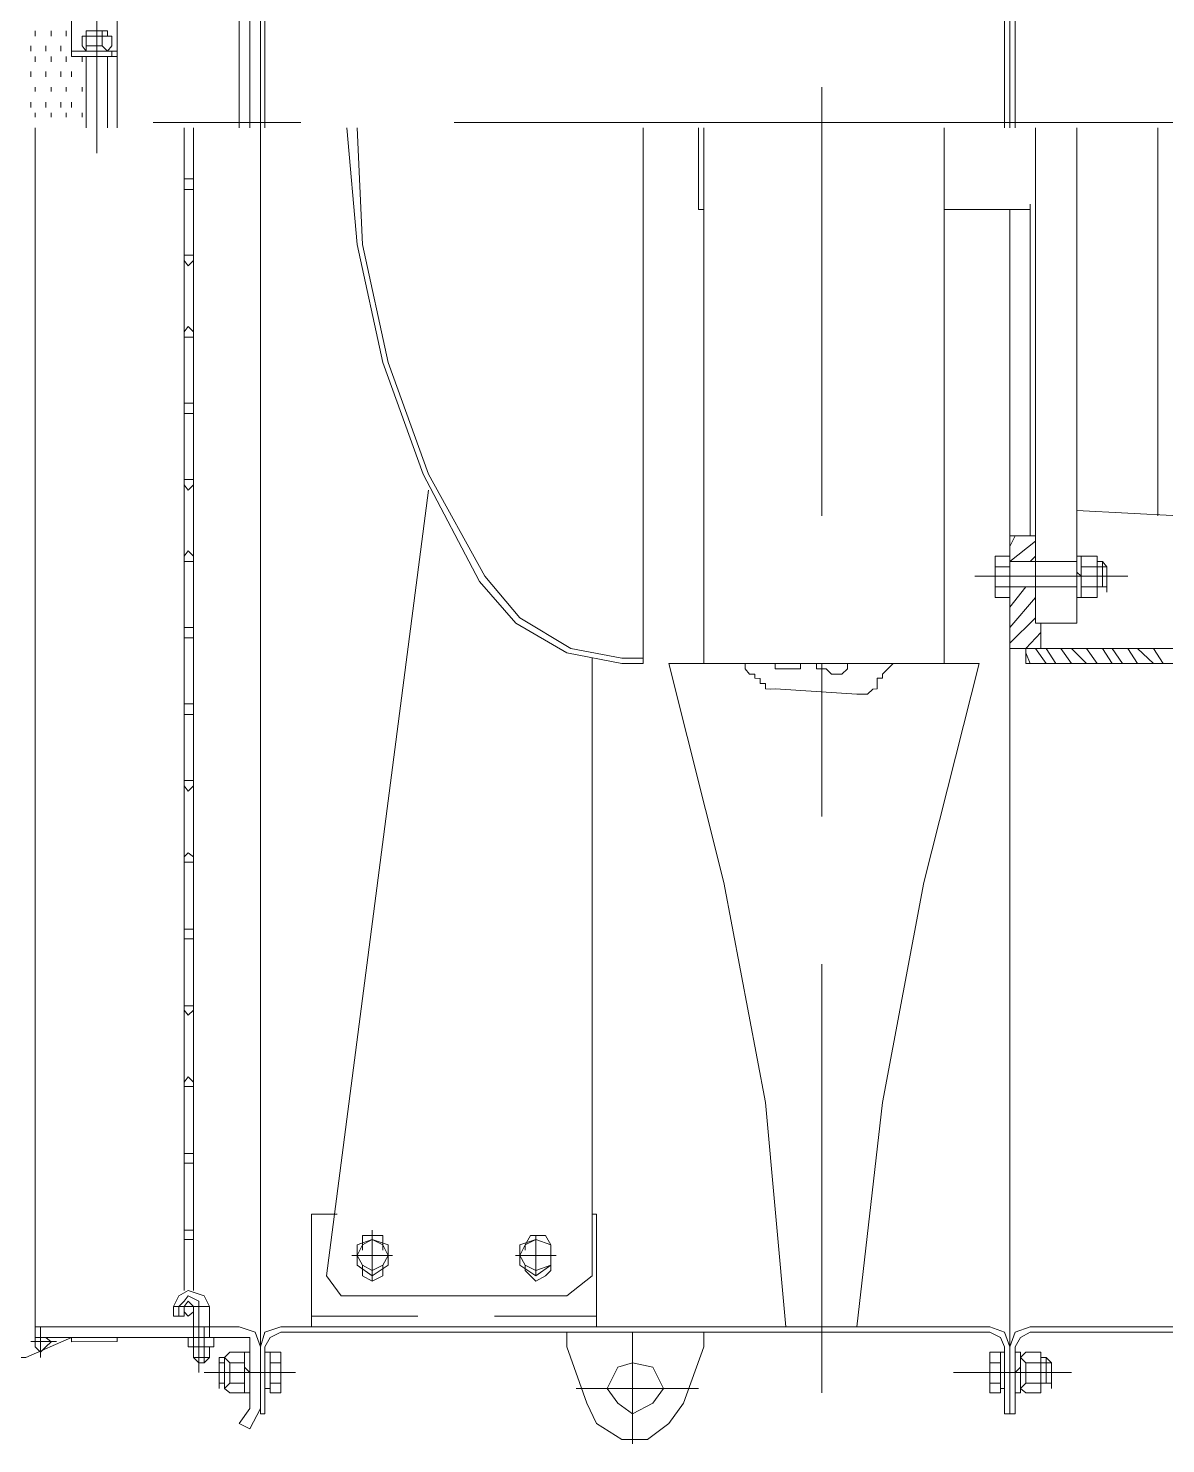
# Model space of a CAD drawing. Header units: centimetres. Extents: x -9345 to 11316, y -7197 to -3465.
# Drawn here: x 6635.6 to 6711.4, y -6405.8 to -6311.5 of the extents above; entities that cross this region are included whole.
import ezdxf

# ---------------------------------------------------------------- set-up
doc = ezdxf.new("R2010")
doc.units = ezdxf.units.CM
doc.layers.add('EXF', color=22, linetype='Continuous', lineweight=9)
doc.layers.add('exf çizimi_dwg', color=8, linetype='Continuous', lineweight=9)

# ---------------------------------------------------------------- blocks, each defined once
blk = doc.blocks.new('exf çizimi_dwg-1497134-_123_30 TEKNİK KAT _ TECHNICAL LEVEL')
at = {"layer": 'EXF', "color": 8}
for p, q in [((0.01801, 1.45684), (0.01179, 0.95386)), ((-0.24163, 1.37221), (-0.24433, 1.44024)), ((-0.33323, 1.41371), (-0.34301, 1.42447)), ((-0.33309, 1.42435), (-0.34294, 1.43082)), ((-0.2445, 1.42607), (0.01406, 1.42287)), ((-0.33331, 1.40732), (-0.34315, 1.41383)), ((-0.28515, 1.40673), (-0.28641, 1.30471)), ((-0.33352, 1.39033), (-0.34336, 1.39684)), ((-0.33344, 1.39672), (-0.34327, 1.40391)), ((-0.33365, 1.37969), (-0.34348, 1.38692)), ((-0.33377, 1.36977), (-0.34357, 1.37981)), ((-0.29247, 1.38629), (-0.29261, 1.37565)), ((-0.81716, 1.2971), (-0.81619, 1.37573)), ((-0.33386, 1.3627), (-0.34369, 1.36989)), ((-0.29617, 1.37288), (-0.27212, 1.37258)), ((-0.33398, 1.35278), (-0.34382, 1.35929)), ((-0.82355, 1.3553), (-0.82368, 1.34538)), ((-0.33407, 1.34571), (-0.3439, 1.3529)), ((-0.32342, 1.34912), (-0.33415, 1.33933)), ((-0.337, 1.33936), (-0.34403, 1.34226)), ((-0.31354, 1.34546), (-0.33074, 1.32864)), ((-0.30009, 1.34529), (-0.32014, 1.32851)), ((-0.26254, 1.34483), (-0.2762, 1.32797)), ((-0.27246, 1.34495), (-0.27604, 1.34142)), ((-0.25905, 1.34121), (-0.259, 1.34478)), ((-0.29306, 1.33882), (-0.30665, 1.32834)), ((-0.25917, 1.33133), (-0.26628, 1.32784)), ((-0.04153, 1.33852), (-0.038, 1.33848)), ((-0.82751, 1.32133), (-0.80695, 1.32107)), ((-0.81052, 1.32112), (-0.81043, 1.32822)), ((-0.43629, 1.32995), (-0.0417, 1.32507)), ((-0.27633, 1.31805), (-0.29685, 1.3183)), ((-0.83174, 1.20943), (-0.54623, 1.2059)), ((-0.44776, 1.20468), (-0.34575, 1.20342)), ((-0.24727, 1.2022), (0.0382, 1.19868)), ((-0.86728, 1.08378), (-0.7929, 1.08286)), ((-0.78344, 0.9906), (-0.78259, 1.05864)), ((-0.74252, 1.03123), (-0.74286, 1.00428)), ((-0.78494, 0.86879), (-0.78407, 0.9396)), ((-0.74387, 0.92211), (-0.74421, 0.8952)), ((-0.76103, 0.90887), (-0.72705, 0.90845)), ((-0.82258, 0.85861), (-0.82334, 0.79769)), ((0.01053, 0.85185), (0.00931, 0.75337)), ((-0.83335, 0.84882), (-0.81279, 0.84857)), ((-0.81636, 0.84861), (-0.81645, 0.84155)), ((-0.83024, 0.81476), (-0.83011, 0.82468)), ((-0.81678, 0.8146), (-0.81666, 0.82452)), ((-0.80639, 0.79394), (-0.81704, 0.79408)), ((-0.78599, 0.78377), (-0.78608, 0.7767)), ((-0.76896, 0.78356), (0.00603, 0.77398)), ((-0.76889, 0.78995), (0.00611, 0.78036)), ((0.02247, 0.72915), (0.01894, 0.72919)), ((0.04303, 0.72889), (0.03946, 0.72894)), ((0.01532, 0.72285), (0.01247, 0.72289)), ((0.03231, 0.72264), (0.02946, 0.72268)), ((0.06629, 0.71869), (0.0599, 0.71876)), ((0.07684, 0.71502), (-0.01171, 0.71611)), ((0.0527, 0.70821), (0.00523, 0.7088)), ((0.05628, 0.7117), (0.05632, 0.71527)), ((0.06969, 0.708), (0.06615, 0.70804)), ((-0.80403, 0.69896), (-0.80424, 0.68197)), ((0.01511, 0.70586), (0.01226, 0.7059)), ((0.02209, 0.69867), (0.01856, 0.69871)), ((0.0321, 0.70565), (0.02925, 0.70569)), ((0.04266, 0.69841), (0.03908, 0.69846)), ((0.05266, 0.7054), (0.04909, 0.70544)), ((0.01498, 0.69522), (0.01213, 0.69525)), ((0.02201, 0.6916), (0.01847, 0.69164)), ((0.03197, 0.69501), (0.02912, 0.69504)), ((0.04257, 0.69134), (0.039, 0.69139)), ((0.05253, 0.69475), (0.04896, 0.6948)), ((0.05956, 0.69113), (0.05602, 0.69118)), ((0.06952, 0.69454), (0.06599, 0.69459)), ((-0.81477, 0.68849), (-0.79424, 0.68823)), ((0.01486, 0.6853), (0.01201, 0.68533)), ((0.02188, 0.68168), (0.01835, 0.68172)), ((0.03185, 0.68509), (0.029, 0.68512)), ((0.04245, 0.68142), (0.03887, 0.68147)), ((0.05241, 0.68483), (0.04884, 0.68488)), ((0.05944, 0.68121), (0.0559, 0.68126)), ((0.0694, 0.68462), (0.06586, 0.68467)), ((0.01473, 0.67466), (0.01188, 0.67469)), ((0.02176, 0.67176), (0.01823, 0.6718)), ((0.03172, 0.67445), (0.02886, 0.67448)), ((0.04232, 0.6715), (0.03875, 0.67155)), ((0.05228, 0.67419), (0.0487, 0.67424)), ((0.05931, 0.67129), (0.05578, 0.67134)), ((0.06927, 0.67398), (0.06573, 0.67403))]:
    blk.add_line(p, q, dxfattribs=at)
at = {"layer": 'EXF', "color": 8, "flags": 128}
for points in [[(-0.79429, 0.68466), (-0.79261, 0.82069), (-0.79601, 0.83137), (-0.80588, 0.83503), (-0.79593, 0.83772), (-0.79226, 0.84832), (-0.78642, 1.32082), (-0.78983, 1.33078), (-0.79971, 1.33444), (-0.78975, 1.33789), (-0.78609, 1.34773), (-0.7691, 2.72206), (-0.77251, 2.73202), (-0.78239, 2.73568), (-0.77242, 2.73909), (-0.76877, 2.74896), (-0.76708, 2.88499)], [(-0.79975, 1.3309), (-0.84437, 1.33146), (-0.84433, 1.33499), (-0.84429, 1.33856), (-0.79967, 1.33801), (-0.79324, 1.34147), (-0.78962, 1.34777), (-0.77263, 2.7221), (-0.77609, 2.72853), (-0.78247, 2.72861), (-0.82709, 2.72916), (-0.82701, 2.73623), (0.03016, 2.72563), (-0.81994, 2.73614)], [(-0.32108, 2.39626), (-0.33091, 2.40349), (-0.34407, 1.33945)], [(-0.32099, 2.40337), (-0.33428, 1.32868), (-0.33415, 1.33933), (-0.34407, 1.33945), (-0.34394, 1.34937)], [(-0.29243, 1.38982), (-0.2924, 1.39264), (-0.29247, 1.38629), (-0.29243, 1.38982), (-0.27544, 1.38961), (-0.27549, 1.38608), (-0.29601, 1.38633)], [(-0.27915, 1.37548), (-0.27902, 1.38612), (-0.27894, 1.39247), (-0.2924, 1.39264), (-0.29593, 1.39268)], [(-0.27544, 1.38961), (-0.27894, 1.39247), (-0.28248, 1.39251)], [(0.01339, 1.36905), (-0.31674, 1.37313), (-0.31708, 1.3455), (0.01305, 1.34142)], [(-0.27565, 1.37263), (-0.2762, 1.32797), (-0.27267, 1.32792), (-0.29673, 1.32822), (-0.3003, 1.32826)], [(-0.29331, 1.31826), (-0.29319, 1.32818), (-0.29264, 1.37284)], [(-0.28272, 1.37271), (-0.28554, 1.37556), (-0.28557, 1.37275)], [(-0.82709, 1.35534), (-0.80652, 1.35509), (-0.80648, 1.35862), (-0.81001, 1.3622), (-0.8101, 1.35513), (-0.81022, 1.34521)], [(-0.80648, 1.35862), (-0.82351, 1.35883), (-0.82347, 1.36237), (-0.827, 1.36241)], [(-0.82351, 1.35883), (-0.82355, 1.3553), (-0.82347, 1.36237), (-0.81001, 1.3622), (-0.81282, 1.36224)], [(-0.19451, 1.34399), (-0.31708, 1.3455), (-0.31703, 1.34904), (-0.33402, 1.34925)], [(-0.8273, 1.33835), (-0.8032, 1.33806), (-0.80316, 1.34159), (-0.83011, 1.34192), (-0.83015, 1.33839), (-0.8032, 1.33806)], [(-0.25922, 1.32776), (-0.259, 1.34478), (-0.25905, 1.34121), (-0.04153, 1.33852), (-0.04224, 1.28117)], [(0.0067, 0.82779), (0.86668, 0.81716), (0.86665, 0.81435), (0.00666, 0.82498), (-0.8505, 0.83558), (-0.85047, 0.83839), (-0.80585, 0.83784), (-0.79942, 0.84134), (-0.7958, 0.84836), (-0.78996, 1.32086), (-0.7934, 1.32801), (-0.79975, 1.3309)], [(-0.80332, 1.32814), (-0.80329, 1.33095), (-0.82739, 1.33125), (-0.82742, 1.32843)], [(-0.3442, 1.32881), (-0.08564, 1.32561), (-0.5893, 1.33184), (-0.20464, 1.32708)], [(-0.82389, 1.32839), (-0.82397, 1.32128), (-0.82751, 1.32133), (-0.83036, 1.32136), (-0.83027, 1.32847), (-0.80332, 1.32814), (-0.80341, 1.32103), (-0.80695, 1.32107), (-0.81052, 1.32112), (-0.82397, 1.32128)], [(-0.27974, 1.32801), (-0.27986, 1.31809), (-0.27633, 1.31805), (-0.27279, 1.318), (-0.27267, 1.32792), (-0.3003, 1.32826), (-0.30042, 1.31834), (-0.29685, 1.3183), (-0.29331, 1.31826), (-0.27986, 1.31809)], [(0.82278, 0.8177), (0.81572, 0.82137), (0.813, 0.82847), (0.81884, 1.30097), (0.82174, 1.30805), (0.82888, 1.31077), (0.87278, 1.31023), (0.87282, 1.31376), (0.87278, 1.31023), (0.0128, 1.32086)], [(0.01288, 1.32797), (0.87286, 1.31733), (0.87282, 1.31376), (0.01284, 1.32439)], [(0.01032, 1.12037), (-0.34672, 1.12479), (-0.34474, 1.28491), (0.0123, 1.2805)], [(-0.34516, 1.25089), (-0.34874, 1.2474), (-0.35236, 1.24391), (-0.35517, 1.24395), (-0.35521, 1.24037), (-0.35875, 1.24042), (-0.36232, 1.24046), (-0.36236, 1.23765), (-0.36593, 1.23416), (-0.36598, 1.23063), (-0.36602, 1.22705), (-0.36312, 1.176), (-0.36316, 1.17247), (-0.3632, 1.16966), (-0.36324, 1.16608), (-0.35967, 1.16604), (-0.35971, 1.1625), (-0.35618, 1.16246), (-0.35622, 1.15893), (-0.35341, 1.15889), (-0.35345, 1.15536), (-0.34991, 1.15246), (-0.34638, 1.15242)], [(-0.34588, 1.19282), (-0.34583, 1.19635), (-0.34579, 1.19989), (-0.34933, 1.19993), (-0.34928, 1.20347), (-0.34925, 1.20632), (-0.35278, 1.2099), (-0.35273, 1.21343), (-0.35269, 1.21696), (-0.34907, 1.22049), (-0.34554, 1.22045)], [(-0.34621, 1.16587), (-0.34617, 1.16945), (-0.34613, 1.17226), (-0.34967, 1.1723), (-0.34962, 1.17583), (-0.34958, 1.17941), (-0.34954, 1.18294), (-0.34949, 1.18648), (-0.34946, 1.18929), (-0.34592, 1.18925), (-0.34946, 1.18929)], [(-0.83091, 1.04578), (-0.83045, 1.08333), (-0.82991, 1.12723)], [(-0.05061, 1.12113), (-0.04422, 1.12105), (-0.04427, 1.11751), (-0.04073, 1.11747), (0.01027, 1.11684)], [(0.00982, 1.08001), (-0.34722, 1.08442), (-0.34739, 1.07025), (-0.34078, 1.03333), (-0.32136, 0.99907), (-0.29403, 0.97467), (-0.22296, 0.93623), (-0.14888, 0.90837), (-0.07049, 0.89041), (0.00737, 0.88237)], [(-0.34368, 1.08438), (-0.34386, 1.0702), (-0.33789, 1.03611), (-0.31779, 1.00188), (-0.29045, 0.97816), (-0.22292, 0.93977), (-0.14883, 0.91194), (-0.07045, 0.89394), (0.00746, 0.88944)], [(-0.7146, 1.05494), (-0.71456, 1.0578), (-0.78966, 1.05872)], [(-0.34411, 1.05036), (-0.75568, 1.05545), (-0.76935, 1.03863), (-0.7712, 0.88843), (-0.75787, 0.87838), (-0.23352, 0.9399)], [(-0.74895, 1.02773), (-0.75249, 1.02778), (-0.75607, 1.02429), (-0.75968, 1.01794), (-0.75619, 1.01437), (-0.7527, 1.01079), (-0.74916, 1.01074)], [(-0.72924, 1.01757), (-0.75615, 1.0179), (-0.74921, 1.00721), (-0.73575, 1.00704), (-0.73209, 1.0176), (-0.7355, 1.02757), (-0.74895, 1.02773), (-0.75615, 1.0179)], [(-0.73924, 1.01062), (-0.73571, 1.01058), (-0.72928, 1.01403), (-0.72924, 1.01757), (-0.72916, 1.02395), (-0.7355, 1.02757), (-0.73903, 1.02761)], [(-0.75034, 0.9158), (-0.75387, 0.91585), (-0.75741, 0.91589), (-0.76103, 0.90887), (-0.75757, 0.90244), (-0.75404, 0.90239), (-0.7505, 0.90235)], [(-0.74042, 0.91568), (-0.73688, 0.91564), (-0.7305, 0.91556), (-0.73059, 0.90849), (-0.73066, 0.9021), (-0.73705, 0.90218), (-0.74058, 0.90223)], [(-0.79201, 0.86888), (-0.71691, 0.86795), (-0.7167, 0.88494)], [(-0.8299, 0.84171), (-0.82982, 0.84878), (-0.83335, 0.84882), (-0.8362, 0.84886), (-0.83629, 0.84179), (-0.80934, 0.84146), (-0.80925, 0.84853), (-0.81279, 0.84857), (-0.81636, 0.84861), (-0.82982, 0.84878)], [(-0.80934, 0.84146), (-0.80938, 0.83788), (-0.83348, 0.83818), (-0.83344, 0.84176)], [(-0.80136, 0.68475), (0.00481, 0.67478), (-0.80136, 0.68475), (-0.79967, 0.82077), (-0.79959, 0.82788), (-0.80597, 0.82796), (-0.84706, 0.82847), (-0.85707, 0.82148), (-0.86051, 0.82863), (-0.84697, 0.83554), (-0.20728, 0.82763)], [(0.85673, 0.81447), (0.00666, 0.82498), (-0.84344, 0.83549)], [(-0.82998, 0.83533), (-0.81295, 0.83512), (-0.79596, 0.83491)], [(-0.8336, 0.8283), (-0.80951, 0.828), (-0.83645, 0.82834), (-0.8365, 0.82476), (-0.83365, 0.82473), (-0.83011, 0.82468), (-0.81666, 0.82452), (-0.81308, 0.82447), (-0.80955, 0.82443), (-0.8365, 0.82476), (-0.83662, 0.81484), (-0.83381, 0.81127), (-0.83024, 0.81476), (-0.81678, 0.8146), (-0.81325, 0.81102), (-0.80967, 0.81451), (-0.80955, 0.82443), (-0.80951, 0.828)], [(-0.83381, 0.81127), (-0.81325, 0.81102), (-0.81329, 0.80749), (-0.81687, 0.80753), (-0.83032, 0.8077), (-0.83386, 0.80774)], [(0.10859, 0.81665), (0.00658, 0.81791), (0.8772, 0.80715), (0.87358, 0.80009), (0.00649, 0.81081)], [(-0.83032, 0.8077), (-0.83028, 0.81123), (-0.83032, 0.8077), (-0.81329, 0.80749)], [(-0.81683, 0.81106), (-0.81687, 0.80753), (-0.81968, 0.80756)], [(-0.79988, 0.80378), (-0.80627, 0.80386), (-0.80631, 0.80101), (-0.80635, 0.79748), (-0.80644, 0.79041), (-0.80631, 0.80101), (-0.81337, 0.8011)], [(-0.79992, 0.80093), (-0.79285, 0.80085), (-0.79298, 0.79024), (-0.80005, 0.79033), (-0.80644, 0.79041), (-0.80648, 0.78684), (-0.80009, 0.78676), (-0.79988, 0.80378), (-0.80009, 0.78676)], [(-0.80274, 0.80382), (-0.79988, 0.80378), (-0.79992, 0.80093), (-0.79996, 0.7974), (-0.80005, 0.79033), (-0.8029, 0.79037)], [(-0.82338, 0.79415), (-0.77948, 0.79361), (-0.77595, 0.79357), (-0.77246, 0.78641), (-0.77607, 0.78365), (-0.77965, 0.78016), (-0.78604, 0.78024)], [(-0.8135, 0.7905), (-0.81337, 0.8011), (-0.81699, 0.79761), (-0.81704, 0.79408), (-0.8135, 0.7905), (-0.80644, 0.79041)], [(-0.79289, 0.79731), (-0.79996, 0.7974), (-0.80635, 0.79748), (-0.81699, 0.79761)], [(-0.79294, 0.79378), (-0.80001, 0.79386), (-0.79996, 0.7974), (-0.80001, 0.79386)], [(-0.79285, 0.80085), (-0.79992, 0.80093), (-0.7794, 0.80068), (-0.77969, 0.77662), (-0.77254, 0.78007), (-0.76893, 0.78637), (-0.77233, 0.79706), (-0.7794, 0.80068)], [(-0.80005, 0.79033), (-0.80009, 0.78676), (-0.80295, 0.78679)], [(-0.78314, 0.78373), (-0.77961, 0.78369), (-0.77604, 0.78646), (-0.77953, 0.79008), (-0.80005, 0.79033), (-0.79298, 0.79024)], [(-0.77969, 0.77662), (-0.78608, 0.7767), (-0.78599, 0.78377), (-0.77961, 0.78369)], [(-0.79879, 0.60679), (-0.81535, 0.64102), (-0.81489, 0.67857), (-0.80106, 0.70884), (-0.80391, 0.70888), (-0.80353, 0.73936), (-0.80068, 0.73933)], [(0.00548, 0.72936), (0.81803, 0.71931), (0.81766, 0.68883), (0.05258, 0.69829), (0.05295, 0.72877)], [(0.05965, 0.6982), (0.05611, 0.69825), (0.05649, 0.72873)], [(0.0493, 0.72243), (0.05287, 0.72239), (0.0054, 0.72297)], [(0.05644, 0.72515), (0.0562, 0.70535), (0.05644, 0.72515), (0.05291, 0.7252)], [(0.05977, 0.70812), (0.06615, 0.70804), (0.06633, 0.72222), (0.06986, 0.72218), (0.06982, 0.71864), (0.06969, 0.708), (0.06615, 0.70804), (0.06969, 0.708), (0.06986, 0.72218)]]:
    blk.add_lwpolyline(points, dxfattribs=at)
for points in [[(-0.29958, 1.38638), (-0.29971, 1.37574), (-0.29975, 1.37292), (-0.27212, 1.37258), (-0.27208, 1.37539), (-0.29971, 1.37574), (-0.29614, 1.37569), (-0.29261, 1.37565), (-0.27915, 1.37548), (-0.27562, 1.37544), (-0.27208, 1.37539), (-0.27195, 1.38604), (-0.27549, 1.38608), (-0.27902, 1.38612), (-0.29247, 1.38629), (-0.29601, 1.38633)], [(-0.80299, 1.35505), (-0.80311, 1.34513), (-0.80669, 1.34163), (-0.81022, 1.34521), (-0.82368, 1.34538), (-0.82725, 1.34189), (-0.83006, 1.34546), (-0.82994, 1.35538), (-0.82709, 1.35534), (-0.82355, 1.3553), (-0.8101, 1.35513), (-0.80652, 1.35509)], [(-0.81308, 1.34171), (-0.81665, 1.33822)], [(-0.08564, 1.32561), (-0.84433, 1.33499)], [(-0.34445, 1.30828), (-0.34701, 1.10141), (-0.4925, 1.14004), (-0.63879, 1.16949), (-0.7881, 1.18483), (-0.78752, 1.23226), (-0.63783, 1.24744), (-0.49085, 1.27326)], [(-0.79231, 1.1303), (-0.80223, 1.13042), (-0.83995, 1.11743), (-0.85353, 1.10767), (-0.86435, 1.09363), (-0.86456, 1.07664), (-0.85412, 1.05952), (-0.84075, 1.05297), (-0.80336, 1.03905), (-0.79344, 1.03893)], [(-0.8302, 1.10385), (-0.8402, 1.09691), (-0.84744, 1.08354), (-0.84049, 1.07353), (-0.83066, 1.0663), (-0.8164, 1.07323), (-0.81346, 1.08312), (-0.81611, 1.09661)], [(-0.74257, 1.02765), (-0.74895, 1.02773), (-0.75261, 1.01786), (-0.74916, 1.01074), (-0.74282, 1.00713), (-0.73571, 1.01058), (-0.73209, 1.0176), (-0.7355, 1.02757)], [(-0.75749, 0.90882), (-0.75055, 0.89881), (-0.73709, 0.89865), (-0.73344, 0.90852), (-0.73684, 0.91921), (-0.75029, 0.91938)], [(-0.74391, 0.9193), (-0.75034, 0.9158), (-0.75396, 0.90878), (-0.7505, 0.90235), (-0.74416, 0.89874), (-0.73705, 0.90218), (-0.73344, 0.90852), (-0.73688, 0.91564)], [(-0.81947, 0.82455), (-0.82296, 0.82817)], [(-0.78306, 0.79012), (-0.78596, 0.78658), (-0.78314, 0.78373), (-0.77961, 0.78369), (-0.77604, 0.78646), (-0.77953, 0.79008)], [(-0.73206, 0.78949), (-0.73491, 0.78953), (-0.73495, 0.78595), (-0.73499, 0.78314), (-0.73214, 0.7831), (-0.7286, 0.78306), (-0.72857, 0.78587), (-0.72852, 0.78945)], [(-0.68105, 0.78886), (-0.6839, 0.78889), (-0.68395, 0.78532), (-0.68398, 0.78251), (-0.68113, 0.78247), (-0.6776, 0.78243), (-0.67756, 0.78524), (-0.67752, 0.78882)], [(-0.63005, 0.78823), (-0.6329, 0.78826), (-0.63294, 0.78469), (-0.63298, 0.78188), (-0.63013, 0.78184), (-0.62656, 0.78461)], [(-0.58189, 0.78763), (-0.58547, 0.7841), (-0.58197, 0.78125), (-0.57912, 0.78121), (-0.57909, 0.78402), (-0.57904, 0.7876)], [(-0.53089, 0.787), (-0.53442, 0.78705), (-0.53447, 0.78347), (-0.5345, 0.78066), (-0.53097, 0.78062), (-0.52812, 0.78058), (-0.52808, 0.78339), (-0.52804, 0.78697)], [(-0.47988, 0.78637), (-0.48342, 0.78642), (-0.48346, 0.78284), (-0.4835, 0.78003), (-0.47996, 0.77999), (-0.47708, 0.78276)], [(-0.43241, 0.78579), (-0.43599, 0.78225), (-0.43249, 0.7794), (-0.42896, 0.77936), (-0.42892, 0.78217), (-0.42888, 0.78574)], [(-0.38141, 0.78515), (-0.38494, 0.7852), (-0.38498, 0.78162), (-0.38502, 0.77881), (-0.38149, 0.77877), (-0.37795, 0.77873), (-0.37792, 0.78154), (-0.37787, 0.78511)], [(-0.3304, 0.78452), (-0.33394, 0.78457), (-0.33398, 0.78099), (-0.33401, 0.77818), (-0.33048, 0.77814), (-0.32695, 0.77809), (-0.32691, 0.78091), (-0.32687, 0.78448), (-0.3304, 0.78452), (-0.33394, 0.78457), (-0.33398, 0.78099), (-0.33401, 0.77818), (-0.33048, 0.77814), (-0.32695, 0.77809), (-0.32691, 0.78091), (-0.32687, 0.78448)], [(-0.2794, 0.78389), (-0.28293, 0.78394), (-0.28297, 0.78036), (-0.28301, 0.77755), (-0.27947, 0.77751), (-0.27591, 0.78028)], [(-0.23192, 0.78331), (-0.2355, 0.77978), (-0.232, 0.77692), (-0.22847, 0.77688), (-0.22843, 0.77969), (-0.22839, 0.78326)], [(-0.18092, 0.78268), (-0.18445, 0.78272), (-0.1845, 0.77915), (-0.18453, 0.77633), (-0.181, 0.77629), (-0.17746, 0.77625), (-0.17743, 0.77906), (-0.17739, 0.78263)], [(-0.12991, 0.78205), (-0.13345, 0.78209), (-0.13349, 0.77851), (-0.13353, 0.7757), (-0.12999, 0.77566), (-0.12642, 0.77843)], [(-0.08244, 0.78146), (-0.08602, 0.77793), (-0.08252, 0.77507), (-0.07899, 0.77503), (-0.07895, 0.77784), (-0.07891, 0.78141), (-0.08244, 0.78146), (-0.08602, 0.77793), (-0.08252, 0.77507), (-0.07899, 0.77503), (-0.07895, 0.77784), (-0.07891, 0.78141)], [(-0.03144, 0.78083), (-0.03497, 0.78087), (-0.03502, 0.7773), (-0.03505, 0.77449), (-0.03152, 0.77444), (-0.02798, 0.7744), (-0.02795, 0.77721), (-0.0279, 0.78078)], [(0.06636, 0.72503), (0.05998, 0.72511), (0.05641, 0.72234), (0.0599, 0.71876), (0.05977, 0.70812), (0.05623, 0.70817), (0.05973, 0.70531), (0.06612, 0.70523), (0.06615, 0.70804), (0.06629, 0.71869), (0.06633, 0.72222)], [(0.06982, 0.71864), (0.06629, 0.71869)], [(-0.80408, 0.69542), (-0.80765, 0.69193), (-0.81123, 0.68844), (-0.80774, 0.68482), (-0.80421, 0.68478), (-0.80136, 0.68475), (-0.80131, 0.68832), (-0.80127, 0.69185)]]:
    blk.add_lwpolyline(points, close=True, dxfattribs=at)

msp = doc.modelspace()

# ---------------------------------------------------------------- block references
at = {"layer": 'exf çizimi_dwg', "extrusion": (0, 0, -1), "xscale": 100.0000000000001, "yscale": 100.0000000000001, "zscale": -99.99999999999999, "rotation": 90.70833904718141}
msp.add_blockref('exf çizimi_dwg-1497134-_123_30 TEKNİK KAT _ TECHNICAL LEVEL', (-6568.584, -6317.741), dxfattribs=at)

doc.saveas('drawing.dxf')
